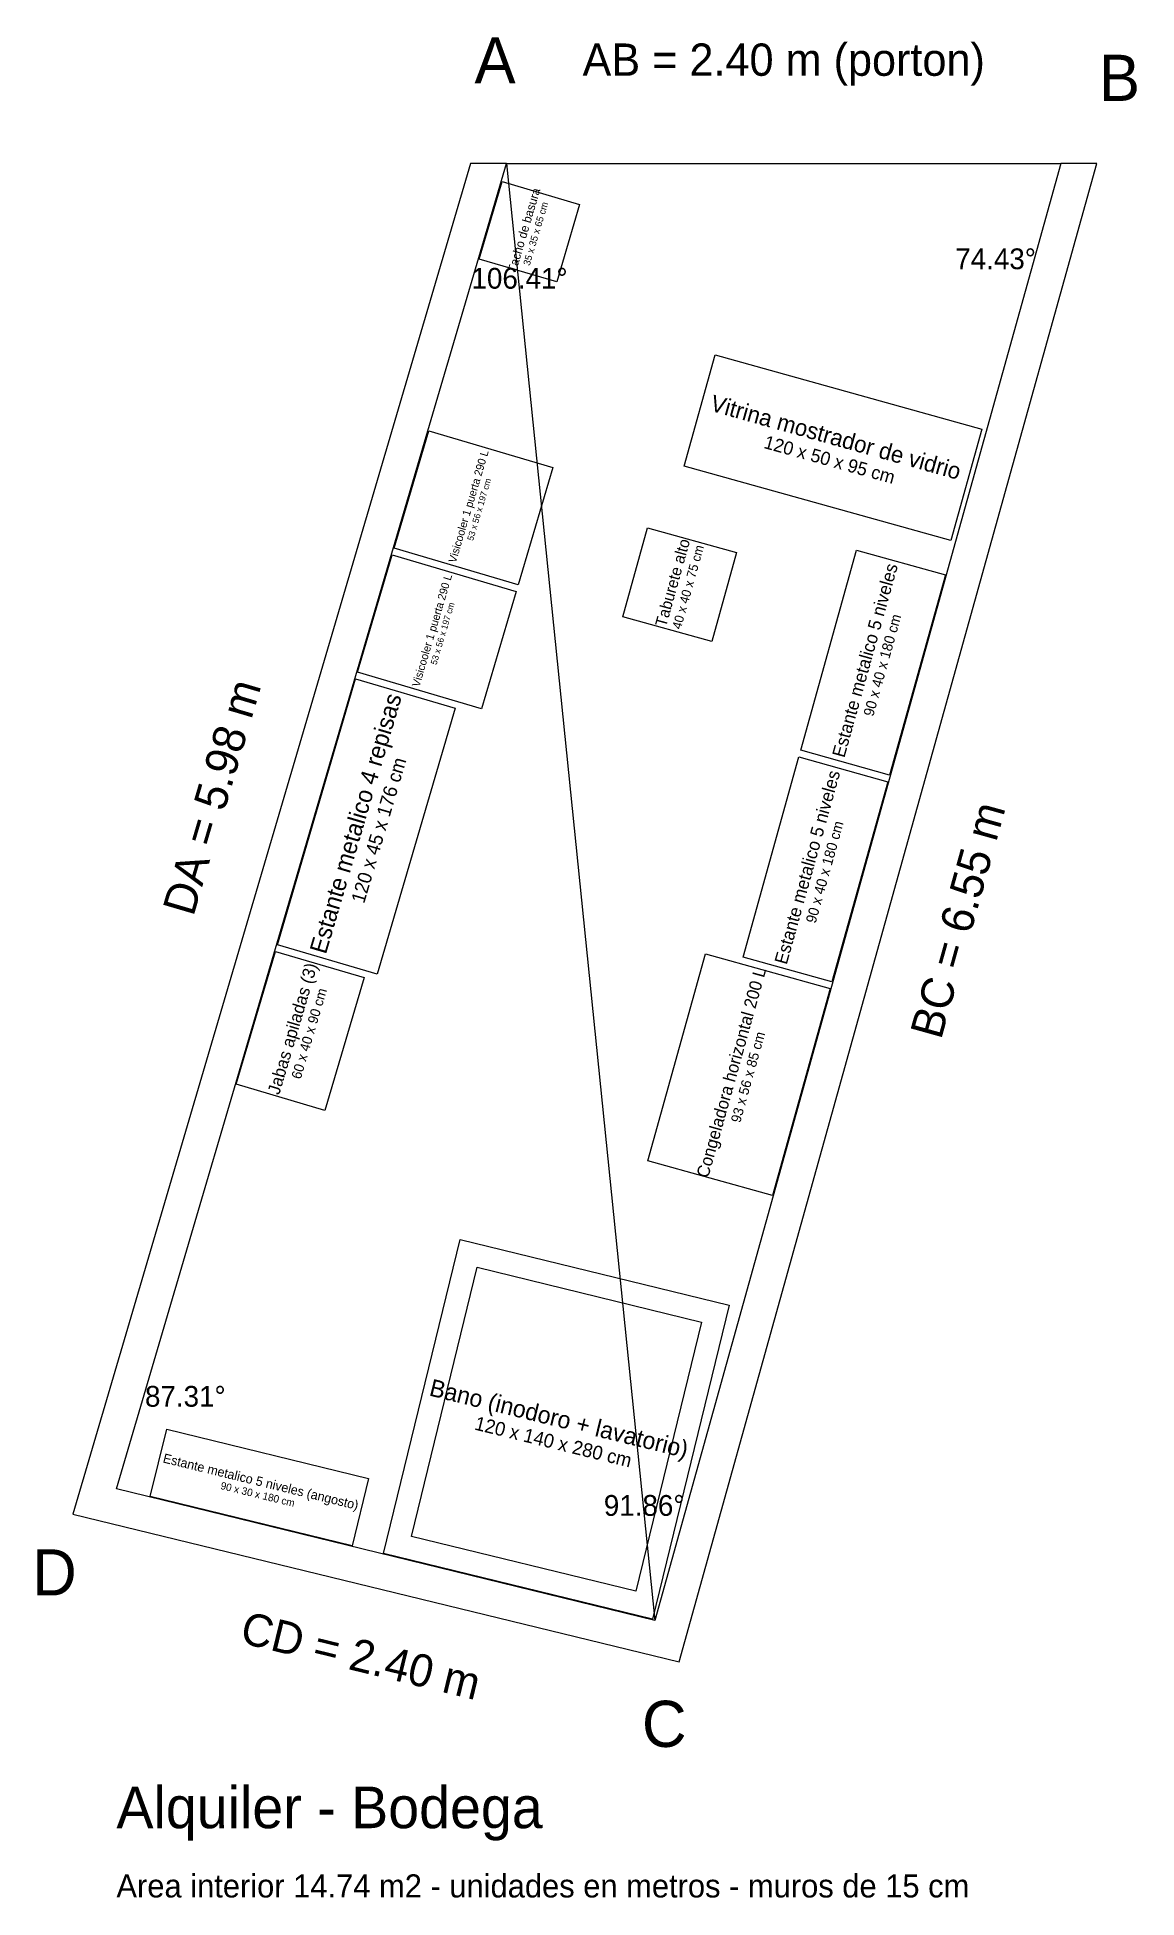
# Model space of a CAD drawing. Extents: x -2.03 to 2.73, y -7.51 to 0.55.
import ezdxf
from ezdxf.enums import TextEntityAlignment as Align

# ---------------------------------------------------------------- set-up
doc = ezdxf.new("R2010")
doc.units = 0
for name, color, linetype in [('BANO', 4, 'CONTINUOUS'), ('COTAS', 5, 'CONTINUOUS'), ('DIAGONAL', 9, 'CONTINUOUS'), ('MUEBLES', 3, 'CONTINUOUS'), ('MUROS', 7, 'CONTINUOUS'), ('PORTON', 1, 'CONTINUOUS'), ('TEXTOS', 7, 'CONTINUOUS')]:
    doc.layers.add(name, color=color, linetype=linetype)

msp = doc.modelspace()

# ---------------------------------------------------------------- linework, layer by layer
at = {"layer": 'BANO'}
for p, q in [((-0.5334, -6.0196), (-0.2014, -4.6596)), ((-0.2014, -4.6596), (0.9644, -4.9442)), ((-0.4125, -5.9462), (-0.1279, -4.7804)), ((-0.1279, -4.7804), (0.8435, -5.0176)), ((0.9644, -4.9442), (0.6324, -6.3042)), ((0.8435, -5.0176), (0.5589, -6.1834)), ((0.5589, -6.1834), (-0.4125, -5.9462)), ((0.6324, -6.3042), (-0.5334, -6.0196))]:
    msp.add_line(p, q, dxfattribs=at)
at = {"layer": 'DIAGONAL'}
msp.add_line((0, 0), (0.6413, -6.3095), dxfattribs=at)
at = {"layer": 'MUEBLES'}
for p, q in [((-0.1188, -0.4139), (-0.0199, -0.0782)), ((-0.0199, -0.0782), (0.3158, -0.1771)), ((0.3158, -0.1771), (0.2169, -0.5128)), ((0.2169, -0.5128), (-0.1188, -0.4139)), ((0.7683, -1.3101), (0.9025, -0.8284)), ((0.9025, -0.8284), (2.0585, -1.1505)), ((-0.4874, -1.6659), (-0.3376, -1.1575)), ((-0.3376, -1.1575), (0.1996, -1.3157)), ((2.0585, -1.1505), (1.9243, -1.6322)), ((0.1996, -1.3157), (0.0498, -1.8241)), ((1.9243, -1.6322), (0.7683, -1.3101)), ((0.5034, -1.9629), (0.6107, -1.5776)), ((0.6107, -1.5776), (0.996, -1.6849)), ((0.0498, -1.8241), (-0.4874, -1.6659)), ((0.996, -1.6849), (0.8887, -2.0702)), ((1.2735, -2.5408), (1.515, -1.6738)), ((1.515, -1.6738), (1.9003, -1.7812)), ((-0.6456, -2.2032), (-0.4958, -1.6948)), ((-0.4958, -1.6948), (0.0414, -1.853)), ((0.0414, -1.853), (-0.1084, -2.3614)), ((1.9003, -1.7812), (1.6588, -2.6482)), ((0.8887, -2.0702), (0.5034, -1.9629)), ((-0.993, -3.3832), (-0.654, -2.2321)), ((-0.654, -2.2321), (-0.2224, -2.3592)), ((-0.1084, -2.3614), (-0.6456, -2.2032)), ((-0.2224, -2.3592), (-0.5614, -3.5103)), ((1.0238, -3.4367), (1.2653, -2.5697)), ((1.2653, -2.5697), (1.6506, -2.6771)), ((1.6588, -2.6482), (1.2735, -2.5408)), ((1.6506, -2.6771), (1.4091, -3.5441)), ((-0.5614, -3.5103), (-0.993, -3.3832)), ((-1.171, -3.9876), (-1.0015, -3.412)), ((-1.0015, -3.412), (-0.6178, -3.525)), ((0.6119, -4.3185), (0.8615, -3.4226)), ((0.8615, -3.4226), (1.4009, -3.5729)), ((1.4091, -3.5441), (1.0238, -3.4367)), ((-0.6178, -3.525), (-0.7873, -4.1006)), ((1.4009, -3.5729), (1.1513, -4.4688)), ((-0.7873, -4.1006), (-1.171, -3.9876)), ((1.1513, -4.4688), (0.6119, -4.3185)), ((-1.5437, -5.773), (-1.4726, -5.4816)), ((-1.4726, -5.4816), (-0.5983, -5.695)), ((-0.5983, -5.695), (-0.6694, -5.9864)), ((-0.6694, -5.9864), (-1.5437, -5.773))]:
    msp.add_line(p, q, dxfattribs=at)
at = {"layer": 'MUROS'}
for p, q in [((-0.1564, 0), (-1.8785, -5.8488)), ((-1.6902, -5.7403), (0, 0)), ((0, 0), (-0.1564, 0)), ((2.4, 0), (0.6413, -6.3095)), ((0.7468, -6.4896), (2.5557, 0)), ((2.5557, 0), (2.4, 0)), ((0.6413, -6.3095), (-1.6902, -5.7403)), ((-1.8785, -5.8488), (0.7468, -6.4896))]:
    msp.add_line(p, q, dxfattribs=at)
at = {"layer": 'PORTON'}
msp.add_line((0, 0), (2.4, 0), dxfattribs=at)

# ---------------------------------------------------------------- texts
at = {"layer": 'COTAS'}
for s, height, p in [('A', 0.2, (-0.0501, 0.4472)), ('AB = 2.40 m (porton)', 0.14, (1.2, 0.45)), ('B', 0.2, (2.6542, 0.3713)), ('74.43%%d', 0.09, (2.1176, -0.4126)), ('106.41%%d', 0.09, (0.0557, -0.4969)), ('87.31%%d', 0.09, (-1.3919, -5.3391)), ('91.86%%d', 0.09, (0.5955, -5.8116)), ('D', 0.2, (-1.9587, -6.1015)), ('C', 0.2, (0.6826, -6.7576))]:
    msp.add_text(s, height=height, dxfattribs=at).set_placement(p, align=Align.MIDDLE_CENTER)
for s, rotation, p in [('DA = 5.98 m', 73.5934, (-1.2768, -2.7431)), ('BC = 6.55 m', -285.5748, (1.9541, -3.2756)), ('CD = 2.40 m', -13.7181, (-0.6311, -6.4621))]:
    msp.add_text(s, height=0.14, rotation=rotation, dxfattribs=at).set_placement(p, align=Align.MIDDLE_CENTER)
at = {"layer": 'TEXTOS'}
for s, height, rotation, p in [('Tacho de basura', 0.0376, 73.59, (0.075, -0.2886)), ('35 x 35 x 65 cm', 0.0301, 73.59, (0.1256, -0.3035)), ('Vitrina mostrador de vidrio', 0.0717, -15.57, (1.4259, -1.1854)), ('120 x 50 x 95 cm', 0.0573, -15.57, (1.399, -1.2821)), ('Visicooler 1 puerta 290 L', 0.0342, 73.59, (-0.1652, -1.4845)), ('53 x 56 x 197 cm', 0.0274, 73.59, (-0.1193, -1.498)), ('Taburete alto', 0.0496, -285.57, (0.7186, -1.8152)), ('40 x 40 x 75 cm', 0.0397, -285.57, (0.7856, -1.8339)), ('Estante metalico 5 niveles', 0.0558, -285.57, (1.5519, -2.1513)), ('Visicooler 1 puerta 290 L', 0.0342, 73.59, (-0.3234, -2.0218)), ('53 x 56 x 197 cm', 0.0274, 73.59, (-0.2775, -2.0353)), ('90 x 40 x 180 cm', 0.0447, -285.57, (1.6272, -2.1722)), ('Estante metalico 4 repisas', 0.0744, 73.59, (-0.6541, -2.8575)), ('120 x 45 x 176 cm', 0.0596, 73.59, (-0.5541, -2.887)), ('Estante metalico 5 niveles', 0.0558, -285.57, (1.3022, -3.0472)), ('90 x 40 x 180 cm', 0.0447, -285.57, (1.3775, -3.0681)), ('Jabas apiladas (3)', 0.0538, 73.59, (-0.9279, -3.7464)), ('Congeladora horizontal 200 L', 0.0536, -285.57, (0.9729, -3.9364)), ('60 x 40 x 90 cm', 0.043, 73.59, (-0.8557, -3.7677)), ('93 x 56 x 85 cm', 0.0429, -285.57, (1.0451, -3.9565)), ('Bano (inodoro + lavatorio)', 0.0744, -13.72, (0.227, -5.4349)), ('120 x 140 x 280 cm', 0.0596, -13.72, (0.2023, -5.5361)), ('Estante metalico 5 niveles (angosto)', 0.0403, -13.72, (-1.0648, -5.7085)), ('90 x 30 x 180 cm', 0.0323, -13.72, (-1.0782, -5.7634))]:
    msp.add_text(s, height=height, rotation=rotation, dxfattribs=at).set_placement(p, align=Align.MIDDLE_CENTER)
for s, height, p in [('Alquiler - Bodega', 0.18, (-1.6902, -7.2095)), ('Area interior 14.74 m2 - unidades en metros - muros de 15 cm', 0.1, (-1.6902, -7.5095))]:
    msp.add_text(s, height=height, dxfattribs=at).set_placement(p)

doc.saveas('drawing.dxf')
